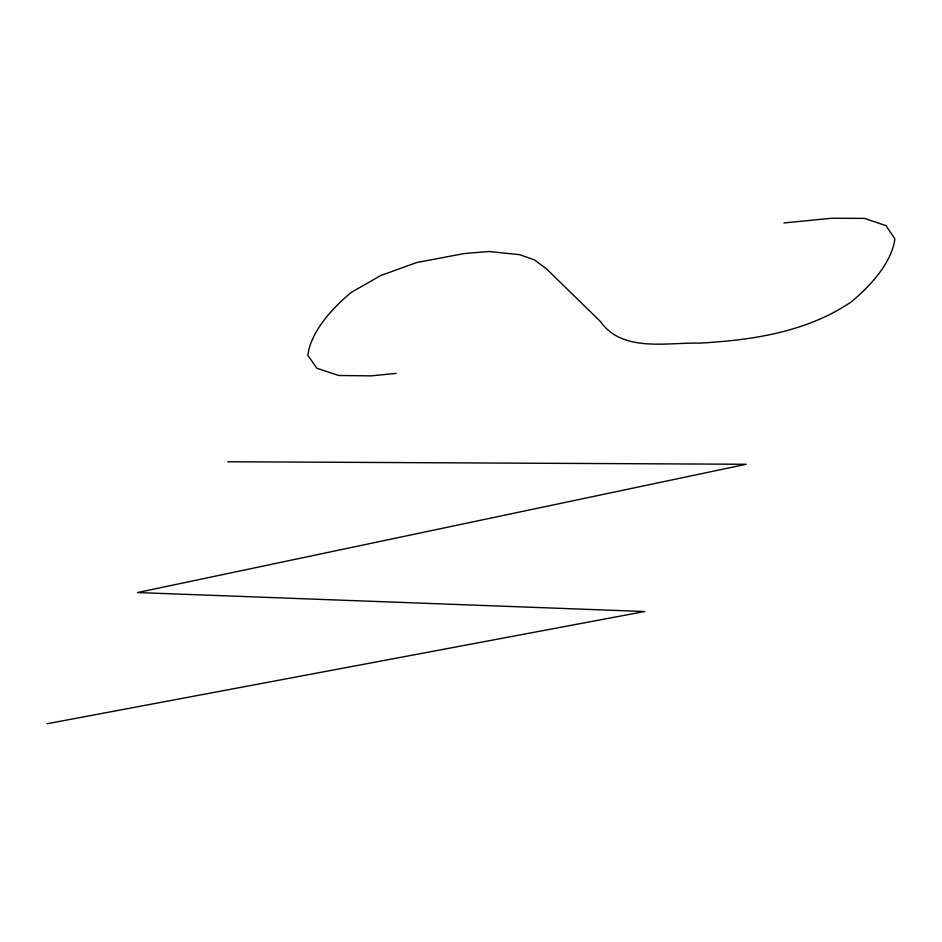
<?xml version="1.0" encoding="UTF-8"?>
<svg xmlns="http://www.w3.org/2000/svg" width="942" height="942" viewBox="0 0 942 942"><rect width="100%" height="100%" fill="white"/><g stroke="black" fill="none" stroke-linecap="round" stroke-linejoin="round"><path stroke-width="1.41" d="M47.1 723.75L644.717 611.511L137.544 592.553L746.217 464.265L227.705 461.757M783.909 222.96L831.692 218.25L864.462 218.391L885.963 225.644L894.9 238.832A227.882 91.963 -17.4 0 1 851.615 301.628C806.799 332.22 751.94 340.262 698.94 343.147C667.03 342.346 622.273 352.638 600.619 321.705L546.548 268.894L534.397 259.862L519.607 254.67L488.91 251.502L464.159 253.563L416.6 262.571L380.851 275.476L351.107 292.479A227.882 91.963 -17.4 0 0 307.81 355.287L316.889 368.275L338.767 375.493L371.018 375.87L396.052 373.409"/></g></svg>
